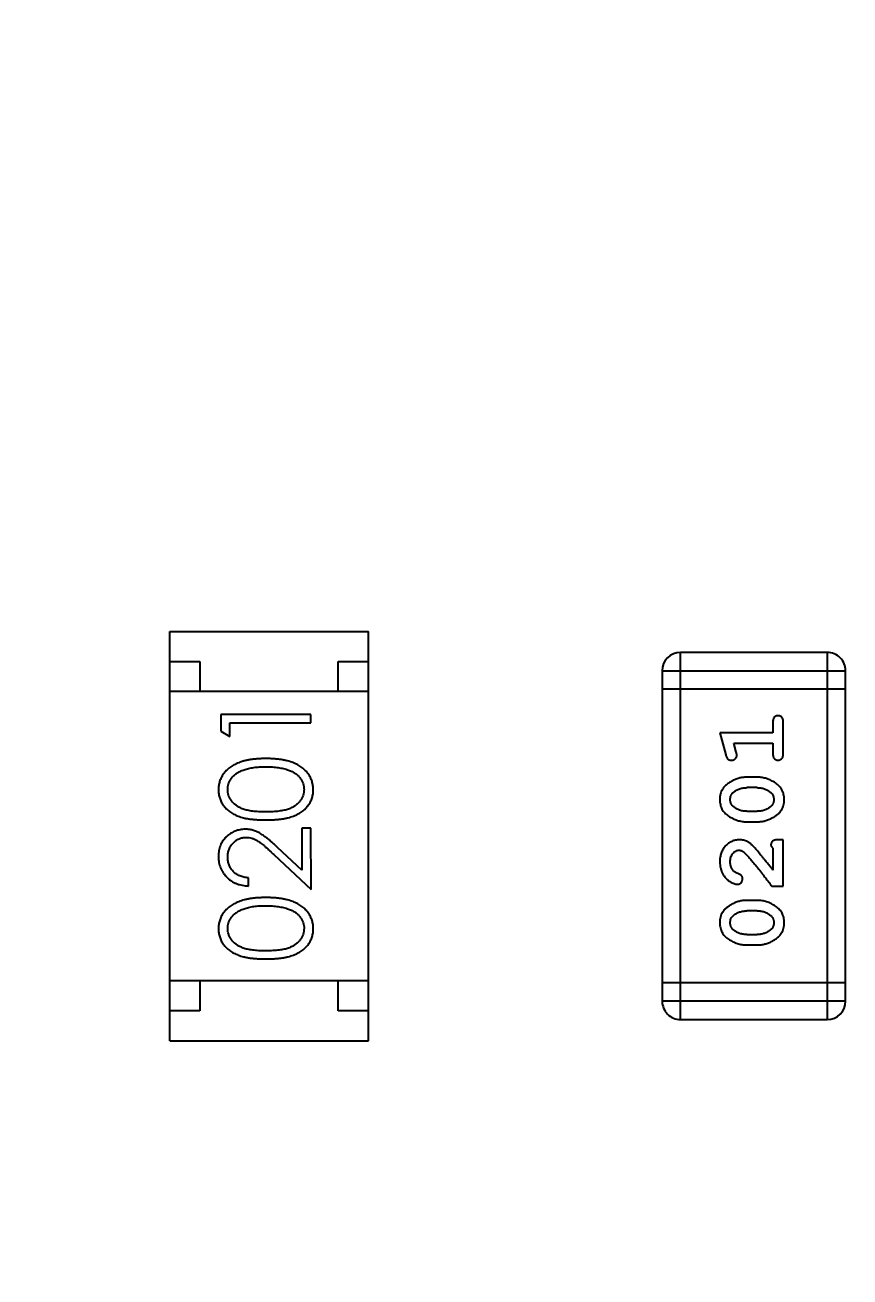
# Model space of a CAD drawing. Header units: millimetres. Extents: x 0 to 297, y 0 to 210.
# Drawn here: x 232.726 to 234.097, y 123.239 to 125.318 of the extents above; entities that cross this region are included whole.
import ezdxf

# ---------------------------------------------------------------- set-up
doc = ezdxf.new("R2010")
doc.units = ezdxf.units.MM
doc.header["$PDMODE"] = 3
doc.header["$PDSIZE"] = 8
doc.linetypes.add('solid', pattern=[0])
doc.layers.get('0').update_dxf_attribs({"linetype": 'CONTINUOUS'})
doc.layers.get('Defpoints').update_dxf_attribs({"linetype": 'CONTINUOUS'})
doc.layers.add('100', color=1, linetype='solid')
doc.styles.get("Standard").update_dxf_attribs({"font": 'txt', "width": 0.8})
doc.dimstyles.new('X0_5', dxfattribs={"dimscale": 0.5, "dimtxt": 2, "dimasz": 2, "dimexe": 1, "dimexo": 1, "dimgap": 0.5, "dimtad": 1, "dimtoh": 1, "dimzin": 0, "dimdsep": 46, "dimtxsty": 'STANDARD', "dimcen": 0, "dimclrd": 256, "dimclrt": 256, "dimadec": 0, "dimazin": 0, "dimtp": 0.1, "dimtm": 0.1, "dimtfac": 1, "dimtofl": 0, "dimtmove": 0, "dimatfit": 3, "dimfxl": 1, "dimtolj": 1, "dimtzin": 0, "dimarcsym": 0})

# ---------------------------------------------------------------- blocks, each defined once
blk = doc.blocks.new('*D11')
at = {"layer": '100', "color": 0, "lineweight": -2}
for p, q in [((231.8555, 141.871), (241.8371, 141.871)), ((231.8637, 81.871), (241.8371, 81.871))]:
    blk.add_line(p, q, dxfattribs=at)
at = {"layer": '100', "lineweight": -2}
blk.add_line((241.3371, 140.371), (241.3371, 83.371), dxfattribs=at)
at = {"layer": '100'}
for points in [[(241.5871, 140.371), (241.0871, 140.371), (241.3371, 141.871)], [(241.0871, 83.371), (241.5871, 83.371), (241.3371, 81.871)]]:
    blk.add_solid(points, dxfattribs=at)
at = {"layer": 'Defpoints', "color": 0}
for p in [(231.3555, 141.871), (231.3637, 81.871), (241.3371, 81.871)]:
    blk.add_point(p, dxfattribs=at)
at = {"layer": '100', "insert": (240.3371, 111.871), "char_height": 1.5, "attachment_point": 5, "rotation": 90}
blk.add_mtext('\\A1;60.00', dxfattribs=at)

msp = doc.modelspace()

# ---------------------------------------------------------------- linework, layer by layer
at = {"color": 7, "linetype": 'Continuous'}
for p, q in [((232.9667, 124.3111), (233.2967, 124.3111)), ((232.9668, 123.6311), (232.9667, 124.3111)), ((233.2968, 123.6311), (233.2967, 124.3111)), ((234.0592, 124.2762), (233.8154, 124.2761)), ((233.8155, 123.6665), (233.8154, 124.2761)), ((234.0592, 124.2762), (234.0593, 123.6666)), ((232.9667, 124.2611), (233.0167, 124.2611)), ((233.0167, 124.2611), (233.0167, 124.2111)), ((233.2467, 124.2611), (233.2967, 124.2611)), ((233.2467, 124.2111), (233.2467, 124.2611)), ((233.7849, 124.2457), (234.0897, 124.2457)), ((233.7849, 124.2457), (233.785, 123.697)), ((234.0898, 123.6971), (234.0897, 124.2457)), ((233.2967, 124.2111), (232.9667, 124.2111)), ((234.0897, 124.2152), (233.7849, 124.2152)), ((233.2014, 124.1729), (233.0514, 124.1729)), ((233.0514, 124.1729), (233.0514, 124.1452)), ((233.2014, 124.1595), (233.2014, 124.1729)), ((233.0514, 124.1452), (233.0668, 124.1364)), ((233.0668, 124.1595), (233.2014, 124.1595)), ((233.0668, 124.1364), (233.0668, 124.1595)), ((233.9688, 124.1601), (233.9688, 124.1428)), ((233.9861, 124.1082), (233.9861, 124.1601)), ((233.9688, 124.1428), (233.8807, 124.1428)), ((233.8807, 124.1428), (233.8906, 124.1062)), ((233.9038, 124.1255), (233.9688, 124.1255)), ((233.908, 124.1105), (233.9038, 124.1255)), ((233.9688, 124.1255), (233.9688, 124.1082)), ((233.9431, 124.0689), (233.9253, 124.0689)), ((233.9428, 124.0516), (233.9256, 124.0516)), ((233.9256, 124.0123), (233.9428, 124.0123)), ((233.2014, 123.9845), (233.1861, 123.9845)), ((233.1861, 123.9845), (233.1861, 123.9147)), ((233.2015, 123.8826), (233.2014, 123.9845)), ((233.9253, 123.9949), (233.9431, 123.995)), ((233.9861, 123.9651), (233.9783, 123.9651)), ((233.9861, 123.888), (233.9861, 123.9651)), ((233.1394, 123.9407), (233.2015, 123.8826)), ((233.1861, 123.9147), (233.146, 123.9522)), ((233.9688, 123.9509), (233.9688, 123.9147)), ((233.0976, 123.8883), (233.0976, 123.9018)), ((233.9673, 123.888), (233.9861, 123.888)), ((233.9431, 123.8644), (233.9253, 123.8644)), ((233.9428, 123.8471), (233.9256, 123.8471)), ((233.9256, 123.8077), (233.9428, 123.8077)), ((233.9254, 123.7904), (233.9431, 123.7904)), ((233.2968, 123.7311), (232.9668, 123.7311)), ((233.0168, 123.7311), (233.0168, 123.6811)), ((233.2468, 123.6811), (233.2468, 123.7311)), ((234.0898, 123.7275), (233.785, 123.7275)), ((234.0898, 123.6971), (233.785, 123.697)), ((233.0168, 123.6811), (232.9668, 123.6811)), ((233.2968, 123.6811), (233.2468, 123.6811)), ((233.8155, 123.6665), (234.0593, 123.6666)), ((232.9668, 123.6311), (233.2968, 123.6311))]:
    msp.add_line(p, q, dxfattribs=at)
for centre, start, end in [((233.8154, 124.2457), 90.0074, 180.0074), ((234.0592, 124.2457), 0.0074, 90.0074), ((233.8155, 123.697), 180.0074, 270.0074), ((234.0593, 123.697), 270.0074, 0.0074)]:
    msp.add_arc(centre, 0.0305, start, end, dxfattribs=at)
for points, knots in [([(233.9774, 124.1711), (233.9768, 124.1711), (233.9757, 124.1711), (233.974, 124.1705), (233.9725, 124.1697), (233.9712, 124.1685), (233.9701, 124.167), (233.9693, 124.165), (233.9689, 124.1627), (233.9688, 124.161), (233.9688, 124.1601)], [0, 0, 0, 0, 0.11517, 0.223509, 0.328254, 0.438012, 0.553651, 0.682263, 0.830856, 1, 1, 1, 1]), ([(233.9861, 124.1601), (233.9861, 124.161), (233.986, 124.1627), (233.9856, 124.165), (233.9849, 124.167), (233.9838, 124.1685), (233.9824, 124.1697), (233.9809, 124.1705), (233.9792, 124.1711), (233.9781, 124.1711), (233.9774, 124.1711)], [0, 0, 0, 0, 0.169012, 0.317488, 0.445429, 0.560977, 0.67065, 0.776666, 0.88492, 1, 1, 1, 1]), ([(233.8906, 124.1062), (233.8908, 124.1054), (233.8913, 124.1038), (233.8922, 124.1017), (233.8931, 124.1001), (233.8941, 124.0989), (233.8953, 124.0981), (233.8966, 124.0976), (233.8981, 124.0972), (233.8992, 124.0972), (233.8998, 124.0972)], [0, 0, 0, 0, 0.187321, 0.344927, 0.475328, 0.579604, 0.674244, 0.773631, 0.882025, 1, 1, 1, 1]), ([(233.8998, 124.0972), (233.9004, 124.0972), (233.9016, 124.0973), (233.9033, 124.0977), (233.905, 124.0985), (233.9064, 124.0995), (233.9075, 124.1007), (233.9084, 124.1021), (233.9089, 124.1035), (233.909, 124.1046), (233.909, 124.1051)], [0, 0, 0, 0, 0.138815, 0.27042, 0.39836, 0.52875, 0.654955, 0.771147, 0.884581, 1, 1, 1, 1]), ([(233.909, 124.1051), (233.909, 124.1054), (233.909, 124.1062), (233.9087, 124.1074), (233.9084, 124.1089), (233.9081, 124.1099), (233.908, 124.1105)], [0, 0, 0, 0, 0.183151, 0.413144, 0.682305, 1, 1, 1, 1]), ([(233.9688, 124.1082), (233.9688, 124.1073), (233.9689, 124.1056), (233.9693, 124.1033), (233.9701, 124.1014), (233.9711, 124.0998), (233.9725, 124.0987), (233.974, 124.0978), (233.9757, 124.0973), (233.9768, 124.0972), (233.9775, 124.0972)], [0, 0, 0, 0, 0.169102, 0.317658, 0.446239, 0.563118, 0.671828, 0.776546, 0.884858, 1, 1, 1, 1]), ([(233.9775, 124.0972), (233.9781, 124.0972), (233.9792, 124.0973), (233.9809, 124.0978), (233.9824, 124.0986), (233.9838, 124.0998), (233.9849, 124.1014), (233.9856, 124.1033), (233.986, 124.1056), (233.9861, 124.1073), (233.9861, 124.1082)], [0, 0, 0, 0, 0.115051, 0.223278, 0.329269, 0.437893, 0.554681, 0.682591, 0.83103, 1, 1, 1, 1]), ([(233.1265, 124.0999), (233.1242, 124.0998), (233.1197, 124.0998), (233.1131, 124.0995), (233.1069, 124.0989), (233.1011, 124.0982), (233.0956, 124.0972), (233.0905, 124.0961), (233.0857, 124.0947), (233.0813, 124.0931), (233.0772, 124.0912), (233.0734, 124.0893), (233.0698, 124.0872), (233.0665, 124.085), (233.0635, 124.0826), (233.0607, 124.08), (233.0582, 124.0773), (233.056, 124.0744), (233.054, 124.0714), (233.0523, 124.0683), (233.0508, 124.0652), (233.0496, 124.0619), (233.0487, 124.0586), (233.048, 124.0551), (233.0476, 124.0516), (233.0476, 124.0493), (233.0476, 124.0481)], [0, 0, 0, 0, 0.065278, 0.127205, 0.186168, 0.241675, 0.294115, 0.343609, 0.390387, 0.434463, 0.476646, 0.517002, 0.555936, 0.593716, 0.630057, 0.665601, 0.700745, 0.734917, 0.768681, 0.802087, 0.834849, 0.867433, 0.900138, 0.932806, 0.966212, 1, 1, 1, 1]), ([(233.063, 124.0485), (233.0631, 124.0502), (233.0632, 124.0534), (233.0645, 124.0583), (233.0666, 124.063), (233.0689, 124.0667), (233.0712, 124.0696), (233.0732, 124.0716), (233.0755, 124.0736), (233.0779, 124.0754), (233.0807, 124.0771), (233.0836, 124.0786), (233.0868, 124.0801), (233.0902, 124.0814), (233.0939, 124.0826), (233.0978, 124.0836), (233.102, 124.0844), (233.1064, 124.0852), (233.111, 124.0857), (233.1159, 124.0861), (233.1211, 124.0863), (233.1246, 124.0864), (233.1264, 124.0864)], [0, 0, 0, 0, 0.059689, 0.119507, 0.181075, 0.246162, 0.279894, 0.314468, 0.350403, 0.387474, 0.426147, 0.466624, 0.508745, 0.553328, 0.600058, 0.649177, 0.700552, 0.754894, 0.811825, 0.871514, 0.934319, 1, 1, 1, 1]), ([(233.1264, 124.0864), (233.1282, 124.0864), (233.1318, 124.0863), (233.137, 124.0861), (233.142, 124.0856), (233.1468, 124.085), (233.1514, 124.0842), (233.1559, 124.0833), (233.1601, 124.0821), (233.1628, 124.0812), (233.1641, 124.0807)], [0, 0, 0, 0, 0.141157, 0.277773, 0.409244, 0.535676, 0.657497, 0.775458, 0.889412, 1, 1, 1, 1]), ([(233.2053, 124.0481), (233.2053, 124.0493), (233.2052, 124.0517), (233.2048, 124.0552), (233.2041, 124.0586), (233.2032, 124.062), (233.202, 124.0652), (233.2005, 124.0684), (233.1988, 124.0715), (233.1968, 124.0745), (233.1945, 124.0774), (233.192, 124.0801), (233.1892, 124.0827), (233.1862, 124.0851), (233.1829, 124.0874), (233.1793, 124.0895), (233.1755, 124.0914), (233.1714, 124.0932), (233.1671, 124.0948), (233.1623, 124.0961), (233.1572, 124.0973), (233.1518, 124.0982), (233.146, 124.0989), (233.1398, 124.0995), (233.1332, 124.0998), (233.1288, 124.0998), (233.1265, 124.0999)], [0, 0, 0, 0, 0.033824, 0.067298, 0.10028, 0.133019, 0.165736, 0.198792, 0.232372, 0.266409, 0.301016, 0.336196, 0.371972, 0.408574, 0.446394, 0.485225, 0.525372, 0.567224, 0.611081, 0.65775, 0.70702, 0.759235, 0.814484, 0.873227, 0.934937, 1, 1, 1, 1]), ([(233.1641, 124.0807), (233.1652, 124.0803), (233.1672, 124.0796), (233.1702, 124.0782), (233.1729, 124.0768), (233.1754, 124.0752), (233.1777, 124.0734), (233.1799, 124.0716), (233.1818, 124.0696), (233.184, 124.0668), (233.1864, 124.0631), (233.1884, 124.0584), (233.1897, 124.0535), (233.1898, 124.0502), (233.1899, 124.0485)], [0, 0, 0, 0, 0.075949, 0.148549, 0.218996, 0.286119, 0.351826, 0.416074, 0.478265, 0.540325, 0.660405, 0.774606, 0.887187, 1, 1, 1, 1]), ([(233.9253, 124.0689), (233.9242, 124.0689), (233.9221, 124.0688), (233.9189, 124.0685), (233.9158, 124.068), (233.9127, 124.0673), (233.9096, 124.0664), (233.9066, 124.0653), (233.9036, 124.064), (233.9008, 124.0625), (233.898, 124.0609), (233.8955, 124.0593), (233.8932, 124.0576), (233.8911, 124.0559), (233.8892, 124.0542), (233.8876, 124.0525), (233.8861, 124.0508), (233.8846, 124.0484), (233.883, 124.0452), (233.8817, 124.0411), (233.8809, 124.0365), (233.8808, 124.0334), (233.8807, 124.0317)], [0, 0, 0, 0, 0.049855, 0.099516, 0.148482, 0.19758, 0.246804, 0.296268, 0.346517, 0.397047, 0.446826, 0.49336, 0.537801, 0.579207, 0.617974, 0.654833, 0.689171, 0.722088, 0.786392, 0.853518, 0.924186, 1, 1, 1, 1]), ([(233.9877, 124.032), (233.9877, 124.0334), (233.9876, 124.0363), (233.9869, 124.0404), (233.9857, 124.0442), (233.9841, 124.0478), (233.9821, 124.0511), (233.9796, 124.0541), (233.9767, 124.0569), (233.9733, 124.0594), (233.9697, 124.0616), (233.966, 124.0635), (233.9623, 124.0652), (233.9585, 124.0666), (233.9547, 124.0676), (233.9509, 124.0684), (233.947, 124.0688), (233.9444, 124.0689), (233.9431, 124.0689)], [0, 0, 0, 0, 0.067217, 0.131051, 0.19272, 0.252824, 0.312745, 0.373449, 0.436041, 0.501494, 0.567761, 0.632087, 0.695096, 0.757109, 0.817993, 0.878657, 0.939311, 1, 1, 1, 1]), ([(233.0476, 124.0481), (233.0476, 124.0469), (233.0476, 124.0446), (233.0481, 124.0411), (233.0487, 124.0377), (233.0497, 124.0344), (233.0508, 124.0312), (233.0523, 124.0281), (233.054, 124.0251), (233.0559, 124.0221), (233.0582, 124.0193), (233.0606, 124.0166), (233.0633, 124.0142), (233.0663, 124.0119), (233.0695, 124.0097), (233.0729, 124.0077), (233.0766, 124.0059), (233.0806, 124.0042), (233.0849, 124.0027), (233.0896, 124.0014), (233.0947, 124.0003), (233.1003, 123.9995), (233.1062, 123.9988), (233.1126, 123.9983), (233.1194, 123.998), (233.1241, 123.9979), (233.1265, 123.9979)], [0, 0, 0, 0, 0.033742, 0.066533, 0.099153, 0.13154, 0.164087, 0.196563, 0.229707, 0.263315, 0.297504, 0.331686, 0.366482, 0.4021, 0.438958, 0.476748, 0.515985, 0.556589, 0.599519, 0.645765, 0.695487, 0.748721, 0.805687, 0.866754, 0.931405, 1, 1, 1, 1]), ([(233.1264, 124.0114), (233.1244, 124.0114), (233.1205, 124.0114), (233.1149, 124.0117), (233.1096, 124.012), (233.1047, 124.0125), (233.1001, 124.0131), (233.096, 124.014), (233.0922, 124.0149), (233.0888, 124.016), (233.0857, 124.0172), (233.0828, 124.0186), (233.0801, 124.0201), (233.0776, 124.0217), (233.0753, 124.0234), (233.0731, 124.0253), (233.0712, 124.0273), (233.069, 124.0302), (233.0666, 124.0339), (233.0645, 124.0386), (233.0632, 124.0435), (233.0631, 124.0469), (233.063, 124.0485)], [0, 0, 0, 0, 0.073302, 0.142286, 0.206253, 0.266017, 0.321612, 0.372532, 0.419497, 0.462398, 0.502825, 0.541489, 0.579034, 0.615143, 0.650298, 0.684912, 0.718701, 0.752189, 0.817245, 0.879117, 0.939613, 1, 1, 1, 1]), ([(233.1899, 124.0485), (233.1898, 124.0469), (233.1896, 124.0436), (233.1883, 124.0387), (233.1863, 124.034), (233.1839, 124.0302), (233.1816, 124.0274), (233.1797, 124.0253), (233.1775, 124.0234), (233.1752, 124.0216), (233.1727, 124.02), (233.17, 124.0185), (233.1671, 124.0172), (233.164, 124.0159), (233.1606, 124.0148), (233.1568, 124.0139), (233.1526, 124.0132), (233.1481, 124.0125), (233.1432, 124.012), (233.138, 124.0117), (233.1323, 124.0114), (233.1284, 124.0114), (233.1264, 124.0114)], [0, 0, 0, 0, 0.060034, 0.120278, 0.182348, 0.247919, 0.281641, 0.315701, 0.350322, 0.385703, 0.421819, 0.459196, 0.497866, 0.538301, 0.58121, 0.628183, 0.679403, 0.734699, 0.794074, 0.858416, 0.927049, 1, 1, 1, 1]), ([(233.1265, 123.9979), (233.1289, 123.9979), (233.1335, 123.998), (233.1403, 123.9983), (233.1466, 123.9988), (233.1526, 123.9995), (233.1581, 124.0004), (233.1633, 124.0015), (233.168, 124.0028), (233.1723, 124.0043), (233.1763, 124.006), (233.18, 124.0079), (233.1835, 124.0099), (233.1867, 124.012), (233.1897, 124.0143), (233.1924, 124.0168), (233.1948, 124.0195), (233.197, 124.0223), (233.199, 124.0252), (233.2007, 124.0282), (233.2021, 124.0313), (233.2032, 124.0345), (233.2042, 124.0378), (233.2048, 124.0411), (233.2052, 124.0446), (233.2053, 124.0469), (233.2053, 124.0481)], [0, 0, 0, 0, 0.068113, 0.132564, 0.193427, 0.250218, 0.303569, 0.353576, 0.400235, 0.443586, 0.484619, 0.524292, 0.56238, 0.599049, 0.63494, 0.669782, 0.704009, 0.737842, 0.771098, 0.803896, 0.836415, 0.868639, 0.900715, 0.933378, 0.966213, 1, 1, 1, 1]), ([(233.898, 124.0319), (233.898, 124.0325), (233.8981, 124.0337), (233.8983, 124.0355), (233.8987, 124.0372), (233.8993, 124.0388), (233.9001, 124.0403), (233.901, 124.0416), (233.902, 124.0429), (233.9029, 124.0436), (233.9033, 124.044)], [0, 0, 0, 0, 0.138115, 0.270177, 0.397547, 0.520057, 0.63869, 0.757499, 0.878226, 1, 1, 1, 1]), ([(233.9033, 124.044), (233.9041, 124.0446), (233.9057, 124.0458), (233.9082, 124.0474), (233.9109, 124.0487), (233.9136, 124.0497), (233.9165, 124.0506), (233.9194, 124.0512), (233.9225, 124.0515), (233.9245, 124.0516), (233.9256, 124.0516)], [0, 0, 0, 0, 0.125331, 0.248948, 0.371201, 0.494032, 0.616811, 0.742104, 0.868849, 1, 1, 1, 1]), ([(233.9428, 124.0516), (233.9439, 124.0516), (233.9459, 124.0515), (233.949, 124.0512), (233.9519, 124.0506), (233.9547, 124.0498), (233.9574, 124.0488), (233.9599, 124.0475), (233.9624, 124.0461), (233.9638, 124.0449), (233.9646, 124.0443)], [0, 0, 0, 0, 0.135449, 0.266263, 0.393429, 0.516942, 0.639128, 0.758779, 0.879341, 1, 1, 1, 1]), ([(233.9646, 124.0443), (233.965, 124.0439), (233.9659, 124.0431), (233.9671, 124.0418), (233.9681, 124.0404), (233.969, 124.0389), (233.9696, 124.0373), (233.97, 124.0356), (233.9703, 124.0339), (233.9704, 124.0327), (233.9704, 124.032)], [0, 0, 0, 0, 0.129853, 0.25607, 0.380154, 0.49978, 0.62208, 0.743277, 0.868791, 1, 1, 1, 1]), ([(233.8807, 124.0317), (233.8808, 124.0303), (233.8808, 124.0275), (233.8815, 124.0234), (233.8827, 124.0196), (233.8842, 124.016), (233.8863, 124.0127), (233.8888, 124.0096), (233.8918, 124.0069), (233.8952, 124.0044), (233.8988, 124.0022), (233.9025, 124.0003), (233.9062, 123.9986), (233.9099, 123.9973), (233.9137, 123.9962), (233.9176, 123.9955), (233.9214, 123.995), (233.924, 123.995), (233.9253, 123.9949)], [0, 0, 0, 0, 0.06692, 0.130834, 0.19258, 0.252759, 0.312631, 0.373411, 0.436359, 0.501894, 0.568244, 0.632472, 0.69556, 0.757163, 0.818592, 0.878885, 0.939235, 1, 1, 1, 1]), ([(233.9038, 124.0195), (233.9034, 124.0199), (233.9025, 124.0207), (233.9013, 124.0221), (233.9002, 124.0235), (233.8994, 124.025), (233.8988, 124.0266), (233.8984, 124.0283), (233.8981, 124.03), (233.898, 124.0312), (233.898, 124.0319)], [0, 0, 0, 0, 0.13042, 0.256046, 0.378133, 0.498725, 0.620452, 0.742761, 0.869406, 1, 1, 1, 1]), ([(233.9431, 123.995), (233.9442, 123.995), (233.9463, 123.995), (233.9495, 123.9953), (233.9526, 123.9958), (233.9557, 123.9965), (233.9587, 123.9974), (233.9617, 123.9985), (233.9647, 123.9998), (233.9676, 124.0012), (233.9703, 124.0028), (233.9728, 124.0044), (233.9751, 124.0061), (233.9773, 124.0077), (233.9791, 124.0094), (233.9808, 124.0111), (233.9822, 124.0129), (233.9838, 124.0152), (233.9854, 124.0184), (233.9867, 124.0226), (233.9875, 124.0272), (233.9876, 124.0304), (233.9877, 124.032)], [0, 0, 0, 0, 0.049886, 0.09882, 0.148132, 0.19689, 0.246038, 0.295176, 0.345305, 0.395692, 0.445312, 0.491875, 0.535813, 0.577009, 0.616081, 0.652689, 0.687585, 0.720206, 0.785062, 0.85223, 0.923759, 1, 1, 1, 1]), ([(233.9704, 124.032), (233.9704, 124.0314), (233.9704, 124.0302), (233.9701, 124.0284), (233.9697, 124.0266), (233.9691, 124.0251), (233.9683, 124.0236), (233.9674, 124.0222), (233.9663, 124.021), (233.9655, 124.0203), (233.9651, 124.0199)], [0, 0, 0, 0, 0.139844, 0.271849, 0.399162, 0.521619, 0.6402, 0.758957, 0.87828, 1, 1, 1, 1]), ([(233.9256, 124.0123), (233.9245, 124.0123), (233.9225, 124.0123), (233.9194, 124.0126), (233.9165, 124.0132), (233.9137, 124.014), (233.911, 124.015), (233.9085, 124.0163), (233.906, 124.0178), (233.9046, 124.0189), (233.9038, 124.0195)], [0, 0, 0, 0, 0.135446, 0.266257, 0.393419, 0.517936, 0.639137, 0.758785, 0.879345, 1, 1, 1, 1]), ([(233.9651, 124.0199), (233.9643, 124.0193), (233.9627, 124.0181), (233.9602, 124.0165), (233.9576, 124.0152), (233.9548, 124.0141), (233.9519, 124.0133), (233.949, 124.0127), (233.9459, 124.0123), (233.9439, 124.0123), (233.9428, 124.0123)], [0, 0, 0, 0, 0.124927, 0.248361, 0.370889, 0.492583, 0.61616, 0.741472, 0.869044, 1, 1, 1, 1]), ([(233.0922, 123.9825), (233.0907, 123.9825), (233.0878, 123.9824), (233.0835, 123.9818), (233.0793, 123.9808), (233.0753, 123.9795), (233.0715, 123.9777), (233.0678, 123.9755), (233.0642, 123.973), (233.0608, 123.97), (233.0577, 123.9669), (233.055, 123.9633), (233.0527, 123.9596), (233.0508, 123.9556), (233.0494, 123.9513), (233.0484, 123.9468), (233.0477, 123.9421), (233.0476, 123.9389), (233.0476, 123.9372)], [0, 0, 0, 0, 0.06271, 0.123347, 0.183401, 0.242828, 0.302097, 0.36242, 0.423725, 0.487032, 0.550491, 0.612709, 0.674265, 0.73617, 0.799211, 0.863483, 0.930525, 1, 1, 1, 1]), ([(233.146, 123.9522), (233.1445, 123.9536), (233.1415, 123.9564), (233.1371, 123.9604), (233.133, 123.9639), (233.1291, 123.9671), (233.1255, 123.97), (233.1221, 123.9724), (233.119, 123.9745), (233.1151, 123.9769), (233.1104, 123.9792), (233.1045, 123.9811), (233.0984, 123.9823), (233.0943, 123.9825), (233.0922, 123.9825)], [0, 0, 0, 0, 0.09953, 0.192079, 0.277712, 0.357454, 0.429648, 0.495771, 0.555538, 0.608657, 0.707578, 0.804328, 0.901298, 1, 1, 1, 1]), ([(233.063, 123.9365), (233.063, 123.9377), (233.0631, 123.9399), (233.0635, 123.9431), (233.0642, 123.9462), (233.0652, 123.9492), (233.0664, 123.952), (233.068, 123.9547), (233.0698, 123.9573), (233.0719, 123.9597), (233.0742, 123.9619), (233.0766, 123.9638), (233.0791, 123.9654), (233.0818, 123.9668), (233.0845, 123.9678), (233.0874, 123.9685), (233.0903, 123.969), (233.0924, 123.9691), (233.0934, 123.9691)], [0, 0, 0, 0, 0.068027, 0.133505, 0.19695, 0.26027, 0.322741, 0.384982, 0.448465, 0.513424, 0.578224, 0.640011, 0.700094, 0.760067, 0.819012, 0.877878, 0.938035, 1, 1, 1, 1]), ([(233.0934, 123.9691), (233.095, 123.969), (233.0983, 123.9689), (233.103, 123.9679), (233.1077, 123.9662), (233.1115, 123.9642), (233.1146, 123.9621), (233.1173, 123.9602), (233.1202, 123.9579), (233.1235, 123.9552), (233.1271, 123.9522), (233.1309, 123.9487), (233.135, 123.9449), (233.1379, 123.9421), (233.1394, 123.9407)], [0, 0, 0, 0, 0.088014, 0.174976, 0.2638, 0.355443, 0.406413, 0.465519, 0.533076, 0.609353, 0.693899, 0.787171, 0.889197, 1, 1, 1, 1]), ([(233.9135, 123.9651), (233.9124, 123.965), (233.9102, 123.9649), (233.9069, 123.9645), (233.9038, 123.9637), (233.9009, 123.9625), (233.898, 123.9611), (233.8953, 123.9593), (233.8927, 123.9572), (233.8903, 123.9548), (233.888, 123.9521), (233.8861, 123.9493), (233.8844, 123.9462), (233.883, 123.943), (233.882, 123.9396), (233.8812, 123.936), (233.8808, 123.9323), (233.8808, 123.9297), (233.8807, 123.9284)], [0, 0, 0, 0, 0.060981, 0.120256, 0.178148, 0.236115, 0.293993, 0.352864, 0.413358, 0.476056, 0.539296, 0.602396, 0.665116, 0.728325, 0.792919, 0.859317, 0.928302, 1, 1, 1, 1]), ([(233.9418, 123.9483), (233.941, 123.9492), (233.9395, 123.9509), (233.9373, 123.9532), (233.9352, 123.9553), (233.9332, 123.9572), (233.9313, 123.9588), (233.9296, 123.9602), (233.9279, 123.9613), (233.9259, 123.9624), (233.9233, 123.9635), (233.9202, 123.9644), (233.9169, 123.965), (233.9146, 123.965), (233.9135, 123.9651)], [0, 0, 0, 0, 0.103002, 0.197728, 0.285279, 0.365235, 0.437224, 0.502446, 0.560545, 0.611446, 0.707576, 0.80349, 0.900532, 1, 1, 1, 1]), ([(233.9783, 123.9651), (233.9772, 123.965), (233.9752, 123.965), (233.9725, 123.9646), (233.9703, 123.9639), (233.9685, 123.9628), (233.9672, 123.9615), (233.9663, 123.96), (233.9658, 123.9583), (233.9657, 123.957), (233.9657, 123.9564)], [0, 0, 0, 0, 0.1844, 0.34094, 0.473574, 0.586824, 0.690029, 0.789175, 0.890445, 1, 1, 1, 1]), ([(233.0476, 123.9372), (233.0476, 123.9356), (233.0477, 123.9323), (233.0484, 123.9274), (233.0495, 123.9228), (233.051, 123.9184), (233.053, 123.9142), (233.0555, 123.9101), (233.0583, 123.9063), (233.0616, 123.9028), (233.0652, 123.8995), (233.0691, 123.8966), (233.0733, 123.8942), (233.0777, 123.8922), (233.0823, 123.8905), (233.0872, 123.8894), (233.0923, 123.8886), (233.0958, 123.8884), (233.0976, 123.8883)], [0, 0, 0, 0, 0.06445, 0.126725, 0.187421, 0.247417, 0.306749, 0.366595, 0.427749, 0.490235, 0.553031, 0.614805, 0.676505, 0.738096, 0.801021, 0.864897, 0.931209, 1, 1, 1, 1]), ([(233.898, 123.9283), (233.8981, 123.9297), (233.8982, 123.9324), (233.899, 123.9362), (233.9004, 123.9396), (233.9023, 123.9424), (233.9046, 123.9448), (233.907, 123.9465), (233.9098, 123.9475), (233.9116, 123.9477), (233.9126, 123.9478)], [0, 0, 0, 0, 0.156344, 0.299348, 0.4327, 0.561, 0.682299, 0.791883, 0.89611, 1, 1, 1, 1]), ([(233.9126, 123.9478), (233.9133, 123.9477), (233.915, 123.9476), (233.9174, 123.9466), (233.9199, 123.9451), (233.9214, 123.9437), (233.9223, 123.943)], [0, 0, 0, 0, 0.212836, 0.442809, 0.70317, 1, 1, 1, 1]), ([(233.9223, 123.943), (233.9227, 123.9425), (233.9237, 123.9416), (233.9253, 123.94), (233.927, 123.9381), (233.9289, 123.9359), (233.931, 123.9335), (233.9334, 123.9307), (233.9359, 123.9277), (233.9386, 123.9244), (233.9415, 123.9208), (233.9446, 123.917), (233.9479, 123.9128), (233.9514, 123.9084), (233.9551, 123.9037), (233.959, 123.8987), (233.9631, 123.8934), (233.9658, 123.8898), (233.9673, 123.888)], [0, 0, 0, 0, 0.026647, 0.057942, 0.094152, 0.134806, 0.180631, 0.231142, 0.286385, 0.346321, 0.411439, 0.481035, 0.555329, 0.634592, 0.718826, 0.807759, 0.901393, 1, 1, 1, 1]), ([(233.9688, 123.9147), (233.9673, 123.9167), (233.9643, 123.9205), (233.96, 123.926), (233.956, 123.931), (233.9524, 123.9354), (233.9493, 123.9394), (233.9464, 123.9428), (233.944, 123.9457), (233.9425, 123.9475), (233.9418, 123.9483)], [0, 0, 0, 0, 0.176662, 0.337826, 0.484741, 0.617764, 0.73494, 0.837793, 0.926412, 1, 1, 1, 1]), ([(233.9657, 123.9564), (233.9657, 123.956), (233.9658, 123.955), (233.9665, 123.9536), (233.9675, 123.9522), (233.9683, 123.9514), (233.9688, 123.9509)], [0, 0, 0, 0, 0.20611, 0.432681, 0.695597, 1, 1, 1, 1]), ([(233.0976, 123.9018), (233.0963, 123.9019), (233.0937, 123.9022), (233.0899, 123.9029), (233.0863, 123.9038), (233.083, 123.9051), (233.0799, 123.9066), (233.0771, 123.9083), (233.0744, 123.9103), (233.0721, 123.9126), (233.0699, 123.915), (233.0681, 123.9177), (233.0665, 123.9204), (233.0652, 123.9234), (233.0642, 123.9265), (233.0635, 123.9297), (233.0631, 123.9331), (233.063, 123.9354), (233.063, 123.9365)], [0, 0, 0, 0, 0.073648, 0.143686, 0.210962, 0.275557, 0.338064, 0.399311, 0.4594, 0.51934, 0.579024, 0.637809, 0.695959, 0.754122, 0.813113, 0.873453, 0.935561, 1, 1, 1, 1]), ([(233.8807, 123.9284), (233.8808, 123.9267), (233.8809, 123.9233), (233.8818, 123.9184), (233.8832, 123.9136), (233.8852, 123.9091), (233.8876, 123.905), (233.8905, 123.9014), (233.8937, 123.8982), (233.8973, 123.8957), (233.9009, 123.8937), (233.9042, 123.8923), (233.9072, 123.8913), (233.9092, 123.8912), (233.9101, 123.8911)], [0, 0, 0, 0, 0.098286, 0.193983, 0.289056, 0.384352, 0.477435, 0.566197, 0.652355, 0.737986, 0.818188, 0.887401, 0.94802, 1, 1, 1, 1]), ([(233.9034, 123.9134), (233.903, 123.9139), (233.9021, 123.9149), (233.901, 123.9165), (233.9001, 123.9183), (233.8994, 123.9201), (233.8988, 123.922), (233.8984, 123.924), (233.8981, 123.9261), (233.898, 123.9275), (233.898, 123.9283)], [0, 0, 0, 0, 0.121873, 0.243139, 0.363336, 0.485133, 0.607572, 0.734701, 0.864814, 1, 1, 1, 1]), ([(233.9119, 123.9084), (233.911, 123.9087), (233.9093, 123.9093), (233.907, 123.9105), (233.905, 123.9118), (233.9039, 123.9129), (233.9034, 123.9134)], [0, 0, 0, 0, 0.285518, 0.544185, 0.781367, 1, 1, 1, 1]), ([(233.9101, 123.8911), (233.9106, 123.8912), (233.9117, 123.8912), (233.9132, 123.8917), (233.9147, 123.8926), (233.916, 123.8937), (233.9171, 123.895), (233.9179, 123.8966), (233.9184, 123.8982), (233.9185, 123.8994), (233.9185, 123.8999)], [0, 0, 0, 0, 0.120856, 0.239483, 0.360995, 0.490166, 0.620982, 0.746416, 0.870253, 1, 1, 1, 1]), ([(233.9185, 123.8999), (233.9185, 123.9004), (233.9184, 123.9014), (233.9182, 123.9028), (233.9177, 123.904), (233.917, 123.9051), (233.9161, 123.9062), (233.9149, 123.907), (233.9135, 123.9078), (233.9125, 123.9082), (233.9119, 123.9084)], [0, 0, 0, 0, 0.127347, 0.246131, 0.359406, 0.470543, 0.586092, 0.711469, 0.847022, 1, 1, 1, 1]), ([(233.1265, 123.8691), (233.1242, 123.8691), (233.1197, 123.869), (233.1132, 123.8687), (233.1069, 123.8682), (233.1011, 123.8674), (233.0956, 123.8665), (233.0905, 123.8653), (233.0858, 123.8639), (233.0813, 123.8623), (233.0773, 123.8605), (233.0734, 123.8586), (233.0699, 123.8565), (233.0665, 123.8542), (233.0635, 123.8518), (233.0607, 123.8492), (233.0582, 123.8465), (233.056, 123.8436), (233.054, 123.8407), (233.0523, 123.8376), (233.0508, 123.8344), (233.0497, 123.8311), (233.0487, 123.8278), (233.0481, 123.8244), (233.0477, 123.8209), (233.0476, 123.8185), (233.0476, 123.8173)], [0, 0, 0, 0, 0.065278, 0.127205, 0.186168, 0.241675, 0.294115, 0.343609, 0.390387, 0.434463, 0.476646, 0.517002, 0.555936, 0.593716, 0.630057, 0.665601, 0.700745, 0.734917, 0.768681, 0.802087, 0.834849, 0.867433, 0.900138, 0.932806, 0.966212, 1, 1, 1, 1]), ([(233.063, 123.8178), (233.0631, 123.8194), (233.0633, 123.8227), (233.0645, 123.8275), (233.0666, 123.8322), (233.069, 123.8359), (233.0713, 123.8388), (233.0733, 123.8409), (233.0755, 123.8428), (233.078, 123.8446), (233.0807, 123.8463), (233.0836, 123.8479), (233.0868, 123.8493), (233.0902, 123.8506), (233.0939, 123.8518), (233.0978, 123.8529), (233.102, 123.8537), (233.1064, 123.8544), (233.1111, 123.8549), (233.116, 123.8554), (233.1211, 123.8556), (233.1247, 123.8556), (233.1265, 123.8556)], [0, 0, 0, 0, 0.059689, 0.119507, 0.181075, 0.246162, 0.279894, 0.314468, 0.350403, 0.387474, 0.426147, 0.466624, 0.508745, 0.553328, 0.600058, 0.649177, 0.700552, 0.754894, 0.811825, 0.871514, 0.934319, 1, 1, 1, 1]), ([(233.2053, 123.8173), (233.2053, 123.8185), (233.2053, 123.8209), (233.2048, 123.8244), (233.2042, 123.8278), (233.2032, 123.8312), (233.202, 123.8344), (233.2006, 123.8376), (233.1988, 123.8407), (233.1968, 123.8438), (233.1946, 123.8466), (233.192, 123.8494), (233.1893, 123.852), (233.1862, 123.8544), (233.1829, 123.8566), (233.1793, 123.8587), (233.1755, 123.8606), (233.1715, 123.8624), (233.1671, 123.864), (233.1623, 123.8653), (233.1573, 123.8665), (233.1518, 123.8675), (233.146, 123.8682), (233.1398, 123.8687), (233.1333, 123.869), (233.1288, 123.8691), (233.1265, 123.8691)], [0, 0, 0, 0, 0.033824, 0.067298, 0.10028, 0.133019, 0.165736, 0.198792, 0.232372, 0.266409, 0.301016, 0.336196, 0.371972, 0.408574, 0.446394, 0.485225, 0.525372, 0.567224, 0.611081, 0.65775, 0.70702, 0.759235, 0.814484, 0.873227, 0.934937, 1, 1, 1, 1]), ([(233.1265, 123.8556), (233.1283, 123.8556), (233.1318, 123.8556), (233.137, 123.8553), (233.142, 123.8548), (233.1469, 123.8543), (233.1515, 123.8534), (233.1559, 123.8525), (233.1601, 123.8513), (233.1628, 123.8504), (233.1642, 123.85)], [0, 0, 0, 0, 0.141157, 0.277773, 0.409244, 0.535676, 0.657497, 0.775458, 0.889412, 1, 1, 1, 1]), ([(233.9253, 123.8644), (233.9243, 123.8644), (233.9221, 123.8643), (233.9189, 123.864), (233.9158, 123.8635), (233.9127, 123.8628), (233.9097, 123.8619), (233.9066, 123.8608), (233.9037, 123.8595), (233.9008, 123.858), (233.8981, 123.8564), (233.8955, 123.8548), (233.8932, 123.8531), (233.8911, 123.8514), (233.8892, 123.8497), (233.8876, 123.848), (233.8862, 123.8463), (233.8846, 123.8439), (233.883, 123.8407), (233.8817, 123.8366), (233.8809, 123.832), (233.8808, 123.8289), (233.8807, 123.8272)], [0, 0, 0, 0, 0.049855, 0.099516, 0.148482, 0.19758, 0.246804, 0.296268, 0.346517, 0.397047, 0.446826, 0.49336, 0.537801, 0.579207, 0.617974, 0.654833, 0.689171, 0.722088, 0.786392, 0.853518, 0.924186, 1, 1, 1, 1]), ([(233.9877, 123.8275), (233.9877, 123.8289), (233.9876, 123.8318), (233.9869, 123.8358), (233.9858, 123.8397), (233.9842, 123.8433), (233.9822, 123.8466), (233.9796, 123.8496), (233.9767, 123.8524), (233.9733, 123.8549), (233.9697, 123.8571), (233.966, 123.859), (233.9623, 123.8607), (233.9585, 123.862), (233.9547, 123.8631), (233.9509, 123.8638), (233.947, 123.8643), (233.9444, 123.8643), (233.9431, 123.8644)], [0, 0, 0, 0, 0.067217, 0.131051, 0.19272, 0.252824, 0.312745, 0.373449, 0.436041, 0.501494, 0.567761, 0.632087, 0.695096, 0.757109, 0.817993, 0.878657, 0.939311, 1, 1, 1, 1]), ([(233.1642, 123.85), (233.1652, 123.8496), (233.1673, 123.8488), (233.1702, 123.8475), (233.1729, 123.846), (233.1754, 123.8444), (233.1778, 123.8427), (233.1799, 123.8408), (233.1818, 123.8388), (233.184, 123.836), (233.1864, 123.8323), (233.1884, 123.8276), (233.1897, 123.8228), (233.1899, 123.8194), (233.1899, 123.8178)], [0, 0, 0, 0, 0.075949, 0.148549, 0.218996, 0.286119, 0.351826, 0.416074, 0.478265, 0.540325, 0.660405, 0.774606, 0.887187, 1, 1, 1, 1]), ([(233.898, 123.8274), (233.8981, 123.828), (233.8981, 123.8292), (233.8983, 123.831), (233.8987, 123.8327), (233.8993, 123.8343), (233.9001, 123.8358), (233.901, 123.8371), (233.9021, 123.8384), (233.9029, 123.8391), (233.9033, 123.8395)], [0, 0, 0, 0, 0.138115, 0.270177, 0.397547, 0.520057, 0.63869, 0.757499, 0.878226, 1, 1, 1, 1]), ([(233.9033, 123.8395), (233.9041, 123.8401), (233.9057, 123.8413), (233.9083, 123.8428), (233.9109, 123.8442), (233.9137, 123.8452), (233.9165, 123.8461), (233.9195, 123.8466), (233.9225, 123.847), (233.9246, 123.847), (233.9256, 123.8471)], [0, 0, 0, 0, 0.125331, 0.248948, 0.371201, 0.494032, 0.616811, 0.742104, 0.868849, 1, 1, 1, 1]), ([(233.9428, 123.8471), (233.9439, 123.847), (233.946, 123.847), (233.949, 123.8467), (233.952, 123.8461), (233.9547, 123.8453), (233.9574, 123.8443), (233.96, 123.843), (233.9624, 123.8416), (233.9639, 123.8404), (233.9646, 123.8398)], [0, 0, 0, 0, 0.135449, 0.266263, 0.393429, 0.516942, 0.639128, 0.758779, 0.879341, 1, 1, 1, 1]), ([(233.9646, 123.8398), (233.9651, 123.8394), (233.966, 123.8386), (233.9672, 123.8373), (233.9682, 123.8359), (233.969, 123.8344), (233.9696, 123.8328), (233.9701, 123.8311), (233.9704, 123.8294), (233.9704, 123.8282), (233.9704, 123.8275)], [0, 0, 0, 0, 0.129853, 0.25607, 0.380154, 0.49978, 0.62208, 0.743277, 0.868791, 1, 1, 1, 1]), ([(233.0476, 123.8173), (233.0476, 123.8161), (233.0477, 123.8138), (233.0481, 123.8103), (233.0487, 123.807), (233.0497, 123.8037), (233.0508, 123.8005), (233.0523, 123.7973), (233.054, 123.7943), (233.056, 123.7914), (233.0582, 123.7886), (233.0606, 123.7859), (233.0634, 123.7834), (233.0663, 123.7811), (233.0695, 123.7789), (233.073, 123.7769), (233.0767, 123.7751), (233.0806, 123.7734), (233.0849, 123.7719), (233.0896, 123.7707), (233.0948, 123.7695), (233.1003, 123.7687), (233.1063, 123.768), (233.1126, 123.7675), (233.1195, 123.7672), (233.1241, 123.7672), (233.1265, 123.7672)], [0, 0, 0, 0, 0.033742, 0.066533, 0.099153, 0.13154, 0.164087, 0.196563, 0.229707, 0.263315, 0.297504, 0.331686, 0.366482, 0.4021, 0.438958, 0.476748, 0.515985, 0.556589, 0.599519, 0.645765, 0.695487, 0.748721, 0.805687, 0.866754, 0.931405, 1, 1, 1, 1]), ([(233.1265, 123.7806), (233.1245, 123.7806), (233.1205, 123.7806), (233.1149, 123.7809), (233.1096, 123.7812), (233.1047, 123.7818), (233.1002, 123.7824), (233.096, 123.7832), (233.0923, 123.7841), (233.0889, 123.7852), (233.0858, 123.7864), (233.0828, 123.7878), (233.0801, 123.7893), (233.0776, 123.7909), (233.0753, 123.7927), (233.0732, 123.7945), (233.0712, 123.7966), (233.069, 123.7994), (233.0666, 123.8032), (233.0645, 123.8079), (233.0633, 123.8128), (233.0631, 123.8161), (233.063, 123.8178)], [0, 0, 0, 0, 0.073302, 0.142286, 0.206253, 0.266017, 0.321612, 0.372532, 0.419497, 0.462398, 0.502825, 0.541489, 0.579034, 0.615143, 0.650298, 0.684912, 0.718701, 0.752189, 0.817245, 0.879117, 0.939613, 1, 1, 1, 1]), ([(233.1899, 123.8178), (233.1898, 123.8161), (233.1897, 123.8128), (233.1884, 123.8079), (233.1863, 123.8032), (233.1839, 123.7994), (233.1816, 123.7966), (233.1797, 123.7945), (233.1775, 123.7926), (233.1752, 123.7909), (233.1727, 123.7892), (233.17, 123.7878), (233.1671, 123.7864), (233.164, 123.7852), (233.1606, 123.7841), (233.1568, 123.7831), (233.1527, 123.7824), (233.1482, 123.7817), (233.1433, 123.7813), (233.138, 123.7809), (233.1324, 123.7806), (233.1285, 123.7806), (233.1265, 123.7806)], [0, 0, 0, 0, 0.060034, 0.120278, 0.182348, 0.247919, 0.281641, 0.315701, 0.350322, 0.385703, 0.421819, 0.459196, 0.497866, 0.538301, 0.58121, 0.628183, 0.679403, 0.734699, 0.794074, 0.858416, 0.927049, 1, 1, 1, 1]), ([(233.1265, 123.7672), (233.1289, 123.7672), (233.1336, 123.7672), (233.1403, 123.7675), (233.1467, 123.768), (233.1526, 123.7687), (233.1581, 123.7696), (233.1633, 123.7707), (233.168, 123.772), (233.1724, 123.7735), (233.1763, 123.7752), (233.1801, 123.7771), (233.1835, 123.7791), (233.1867, 123.7813), (233.1897, 123.7836), (233.1924, 123.786), (233.1949, 123.7887), (233.1971, 123.7915), (233.199, 123.7944), (233.2007, 123.7974), (233.2021, 123.8005), (233.2033, 123.8037), (233.2042, 123.807), (233.2048, 123.8104), (233.2052, 123.8138), (233.2053, 123.8161), (233.2053, 123.8173)], [0, 0, 0, 0, 0.068113, 0.132564, 0.193427, 0.250218, 0.303569, 0.353576, 0.400235, 0.443586, 0.484619, 0.524292, 0.56238, 0.599049, 0.63494, 0.669782, 0.704009, 0.737842, 0.771098, 0.803896, 0.836415, 0.868639, 0.900715, 0.933378, 0.966213, 1, 1, 1, 1]), ([(233.8807, 123.8272), (233.8808, 123.8258), (233.8809, 123.823), (233.8816, 123.8189), (233.8827, 123.8151), (233.8843, 123.8115), (233.8863, 123.8082), (233.8888, 123.8051), (233.8918, 123.8024), (233.8952, 123.7999), (233.8988, 123.7977), (233.9025, 123.7958), (233.9062, 123.7941), (233.91, 123.7928), (233.9137, 123.7917), (233.9176, 123.791), (233.9215, 123.7905), (233.9241, 123.7905), (233.9254, 123.7904)], [0, 0, 0, 0, 0.06692, 0.130834, 0.19258, 0.252759, 0.312631, 0.373411, 0.436359, 0.501894, 0.568244, 0.632472, 0.69556, 0.757163, 0.818592, 0.878885, 0.939235, 1, 1, 1, 1]), ([(233.9038, 123.815), (233.9034, 123.8154), (233.9025, 123.8162), (233.9013, 123.8175), (233.9003, 123.8189), (233.8995, 123.8205), (233.8988, 123.8221), (233.8984, 123.8238), (233.8981, 123.8255), (233.8981, 123.8267), (233.898, 123.8274)], [0, 0, 0, 0, 0.13042, 0.256046, 0.378133, 0.498725, 0.620452, 0.742761, 0.869406, 1, 1, 1, 1]), ([(233.9256, 123.8077), (233.9246, 123.8078), (233.9225, 123.8078), (233.9194, 123.8081), (233.9165, 123.8087), (233.9137, 123.8095), (233.911, 123.8105), (233.9085, 123.8118), (233.9061, 123.8132), (233.9046, 123.8144), (233.9038, 123.815)], [0, 0, 0, 0, 0.135446, 0.266257, 0.393419, 0.517936, 0.639137, 0.758785, 0.879345, 1, 1, 1, 1]), ([(233.9651, 123.8154), (233.9643, 123.8148), (233.9628, 123.8136), (233.9602, 123.812), (233.9576, 123.8107), (233.9548, 123.8096), (233.952, 123.8088), (233.949, 123.8082), (233.946, 123.8078), (233.9439, 123.8078), (233.9428, 123.8077)], [0, 0, 0, 0, 0.124927, 0.248361, 0.370889, 0.492583, 0.61616, 0.741472, 0.869044, 1, 1, 1, 1]), ([(233.9431, 123.7904), (233.9442, 123.7905), (233.9463, 123.7905), (233.9495, 123.7908), (233.9526, 123.7913), (233.9557, 123.792), (233.9588, 123.7929), (233.9617, 123.794), (233.9647, 123.7952), (233.9676, 123.7967), (233.9703, 123.7983), (233.9729, 123.7999), (233.9752, 123.8016), (233.9773, 123.8032), (233.9791, 123.8049), (233.9808, 123.8066), (233.9822, 123.8084), (233.9838, 123.8107), (233.9854, 123.8139), (233.9867, 123.8181), (233.9876, 123.8227), (233.9877, 123.8258), (233.9877, 123.8275)], [0, 0, 0, 0, 0.049886, 0.09882, 0.148132, 0.19689, 0.246038, 0.295176, 0.345305, 0.395692, 0.445312, 0.491875, 0.535813, 0.577009, 0.616081, 0.652689, 0.687585, 0.720206, 0.785062, 0.85223, 0.923759, 1, 1, 1, 1]), ([(233.9704, 123.8275), (233.9704, 123.8269), (233.9704, 123.8257), (233.9701, 123.8238), (233.9697, 123.8221), (233.9691, 123.8206), (233.9684, 123.8191), (233.9675, 123.8177), (233.9664, 123.8165), (233.9655, 123.8158), (233.9651, 123.8154)], [0, 0, 0, 0, 0.139844, 0.271849, 0.399162, 0.521619, 0.6402, 0.758957, 0.87828, 1, 1, 1, 1])]:
    msp.add_open_spline(points, degree=3, knots=knots, dxfattribs=at)

# ---------------------------------------------------------------- dimensions: what is measured, and where the dimension line sits
at = {"layer": '100'}
dim = msp.add_linear_dim(base=(241.3371, 81.871), p1=(231.3555, 141.871), p2=(231.3637, 81.871), angle=90, dimstyle='X0_5', override={"dimtxt": 3, "dimasz": 3, "dimpost": '<>', "dimtvp": 0.1}, dxfattribs=at)
dim.commit()
dim.dimension.update_dxf_attribs({"geometry": '*D11', "text_midpoint": (241.3371, 111.871), "dimtype": 160})

doc.saveas('drawing.dxf')
